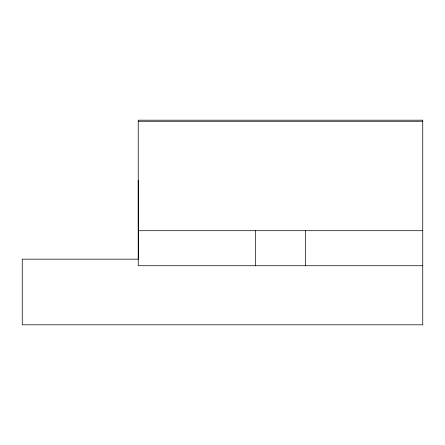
<?xml version="1.0" encoding="UTF-8"?>
<svg xmlns="http://www.w3.org/2000/svg" width="445" height="445" viewBox="0 0 445 445"><rect width="100%" height="100%" fill="white"/><g stroke="black" fill="none" stroke-linecap="round" stroke-linejoin="round"><path stroke-width="0.67" d="M138.239 121.279L422.75 121.279M138.239 180.37L138.306 259.157L22.25 259.157L22.25 324.811L422.75 324.811L422.75 120.195L138.239 120.189L138.239 265.721L422.75 265.721M138.239 230.705L422.75 230.705M305.665 230.705L305.665 265.721M255.33 230.705L255.33 265.721"/></g></svg>
